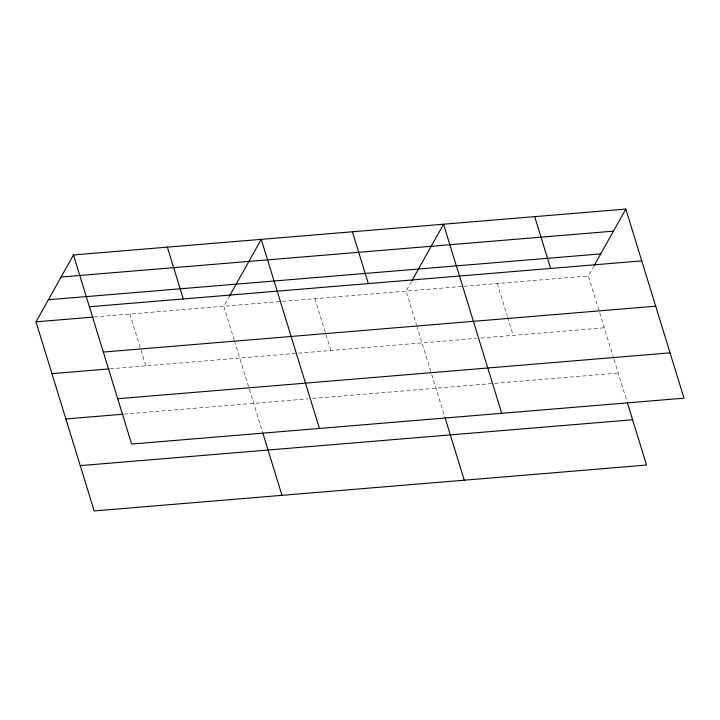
<?xml version="1.0" encoding="UTF-8"?>
<svg xmlns="http://www.w3.org/2000/svg" width="720" height="720" viewBox="0 0 720 720"><rect width="100%" height="100%" fill="white"/><g stroke="black" fill="none" stroke-linecap="round" stroke-linejoin="round"><path stroke-width="0.54" stroke-dasharray="3.6 2.7" d="M229.716 295.677L223.803 306.234L234.216 340.074M411.462 281.502L406.089 291.096L416.502 324.936M613.71 358.326L588.366 275.958L593.739 266.364M94.131 316.998L462.771 286.389M463.887 286.299L588.366 275.958M110.07 368.82L476.487 338.391M480.933 338.022L604.314 327.78M124.011 414.126L308.142 398.835M312.588 398.466L618.246 373.077M614.034 359.388L627.057 401.724M497.232 283.527L507.312 316.314M507.636 317.367L513.171 335.349M416.826 325.998L431.424 373.464M431.748 374.517L444.78 416.862M314.946 298.665L330.885 350.478M234.54 341.127L262.494 432M129.906 314.028L145.845 365.85"/><path stroke-width="1.08" d="M627.381 402.786L646.542 465.057L94.176 510.93L36 321.831L73.458 254.943L625.824 209.07L684 398.169L131.634 444.042L73.458 254.943M229.716 295.677L261.261 239.346L319.437 428.445M412.002 280.539L443.547 224.208L501.714 413.307M594.279 265.401L625.824 209.07M61.092 277.011L613.467 231.147M48.357 299.754L600.732 253.89M89.397 306.756L641.763 260.883M36 321.831L93.015 317.097M103.338 352.062L655.704 306.189M51.939 373.644L108.954 368.91M117.693 398.736L670.059 352.863M65.88 418.95L122.895 414.216M80.235 465.624L632.61 419.76M534.681 216.639L550.629 268.452M445.104 417.924L464.265 480.195M352.404 231.777L368.343 283.59M262.818 433.053L281.979 495.333M167.355 247.14L183.303 298.962"/></g></svg>
